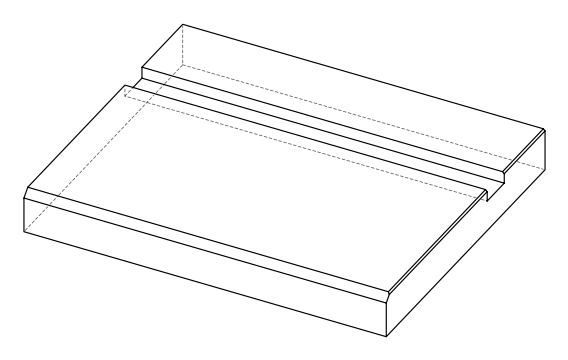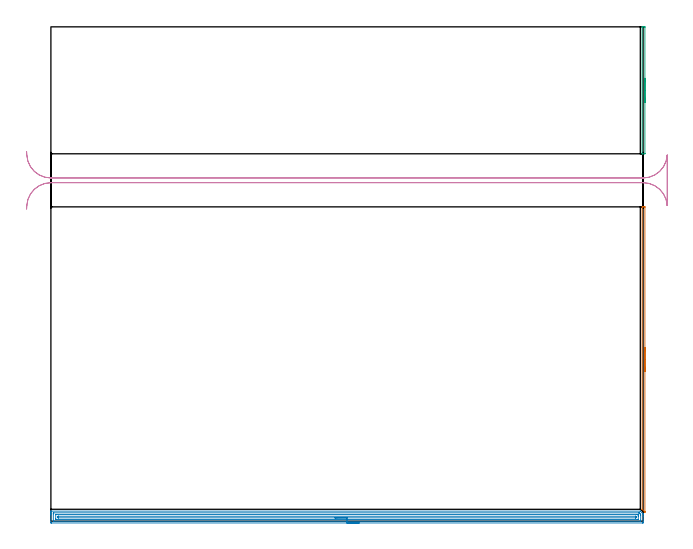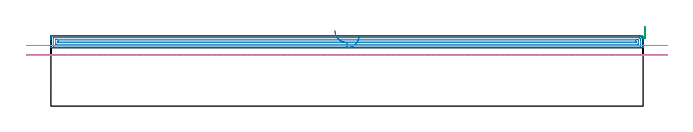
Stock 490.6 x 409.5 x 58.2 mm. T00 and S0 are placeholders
(PLAN: 4 operations, 1 tool changes, 23.7 min)
(1 AREA_MILL | FG_CHAMFER_SURFACE | UGT0205_001 | 2.17 min | 680 mm3)
(2 AREA_MILL_1 | FG_CHAMFER_SURFACE_1 | UGT0205_001 | 15.9 min | 23545 mm3)
(3 AREA_MILL_2 | FG_CHAMFER_SURFACE_2 | UGT0205_001 | 0.99 min | 287 mm3)
(4 MILL_RECTANGULAR_SLOT | SLOT_RECTANGULAR | UGT0201_019 | Follow Part, ap 10, ae 75% | 4.63 min | 340327 mm3)
(TOOL UGT0205_001 | Chamfer Mill 20 x 3 x 45 deg. | D20 FL50 Z2)
(TOOL UGT0201_019 | End mill 40 mm | D40 FL63 Z6)
(OP 1 AREA_MILL)
G17 G21 G94 G90
T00 M6
G54
G17 G0 G90 X492.1 Y143.95 S1061 M3
G43 Z68.2 H0
Z65.9
G94 G1 Y143.912 Z65.028 F250.
Y143.798 Z64.163
Y143.609 Z63.312
Y143.347 Z62.48
Y143.013 Z61.674
Y142.61 Z60.9
Y142.142 Z60.164
Y141.61 Z59.472
Y141.021 Z58.829
Y140.378 Z58.24
Y139.686 Z57.708
Y138.95 Z57.24
Y138.176 Z56.837
Y137.37 Z56.503
Y136.538 Z56.241
Y135.686 Z56.052
Y134.822 Z55.938
Y133.95 Z55.9
X492.099 Y7.66 Z55.899
X492.098 Y7.588 Z55.898
X492.096 Y7.531 Z55.896
X492.093 Y7.52 Z55.898
X492.091 Y7.516 Z55.899
X492.059 Y7.537 Z55.932
X491.979 Y7.619 Z56.017
X491.938 Y7.66 Z56.058
X489.956 Y9.644 Z58.044
X489.833 Y9.769 Z58.163
X489.804 Y9.805 Z58.19
X489.8 Y9.891 Z58.2
Y260.24
X489.803 Y260.39 Z58.188
X489.899 Y260.397 Z58.093
X490.001 Y260.4 Z57.998
X490.327 Z57.672
X490.95 Z57.044
X492.091 Y260.396 Z55.905
X492.093 Y260.381 Z55.904
X492.099 Y260.24 Z55.901
X492.1 Y260.096 Z55.9
Y133.95
Y133.078 Z55.938
Y132.214 Z56.052
Y131.362 Z56.241
Y130.53 Z56.503
Y129.724 Z56.837
Y128.95 Z57.24
Y128.214 Z57.708
Y127.522 Z58.24
Y126.879 Z58.829
Y126.29 Z59.472
Y125.758 Z60.164
Y125.29 Z60.9
Y124.887 Z61.674
Y124.553 Z62.48
Y124.291 Z63.312
Y124.102 Z64.163
Y123.988 Z65.028
Y123.95 Z65.9
G0 Z68.2
M5
M2
(OP 2 AREA_MILL_1)
G17 G21 G94 G90
T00 M6
G54
G17 G0 G90 X255.3 Y-1.5 S1061 M3
G43 Z68.2 H0
Z58.4
G94 G1 X255.262 Z57.528 F250.
X255.148 Z56.663
X254.959 Z55.812
X254.697 Z54.98
X254.363 Z54.174
X253.96 Z53.4
X253.492 Z52.664
X252.96 Z51.972
X252.371 Z51.329
X251.728 Z50.74
X251.036 Z50.208
X250.3 Z49.74
X249.526 Z49.337
X248.72 Z49.003
X247.888 Z48.741
X247.036 Z48.552
X246.172 Z48.438
X245.3 Z48.4
X0.613
X0.203 Y-1.496 Z48.402
X0.01 Y-1.492 Z48.406
X0. Y-1.295 Z48.602
Y5.167 Z55.061
Y5.721 Z55.618
Y6.051 Z55.947
Y6.604 Z56.501
Y6.934 Z56.829
Y7.94 Z57.84
X0.007 Y8.286 Z58.177
X0.009 Y8.297 Z58.188
X0.167 Y8.3 Z58.2
X488.201
X488.295 Y8.295 Z58.19
X488.322 Y8.278 Z58.177
X490.433 Y6.167 Z56.065
X490.546 Y6.051 Z55.949
X490.59 Y6.004 Z55.902
X490.6 Y5.391 Z55.29
Y3.954 Z53.85
Y1.026 Z50.922
Y-0.741 Z49.155
X490.597 Y-1.018 Z48.879
X490.591 Y-1.492 Z48.406
X490.468 Y-1.495 Z48.403
X489.987 Y-1.5 Z48.4
X245.3
Y-0.086 Z49.814
X2.349 Y-0.085 Z49.815
X2.012 Y-0.079 Z49.821
X2.007 Y0.029 Z49.929
X2.001 Y0.259 Z50.159
X2. Y6.051 Z55.951
X2.001 Y6.445 Z56.345
X2.01 Y6.841 Z56.741
X2.013 Y6.88 Z56.78
X2.031 Y6.882 Z56.782
X2.083 Y6.884 Z56.784
X2.188 Y6.885 Z56.785
X2.399 Y6.886 Z56.786
X486.886 Y6.885 Z56.785
X487.097 Y6.884 Z56.784
X487.202 Y6.881 Z56.781
X487.25 Y6.879 Z56.779
X487.308 Y6.833 Z56.733
X488.099 Y6.051 Z55.951
X488.201 Y5.949 Z55.849
X488.584 Y5.554 Z55.454
X488.593 Y5.167 Z55.067
X488.599 Y4.773 Z54.673
X488.6 Y0.749 Z50.649
X488.599 Y0.355 Z50.255
X488.59 Y-0.041 Z49.859
X488.587 Y-0.08 Z49.82
X488.569 Y-0.082 Z49.818
X488.517 Y-0.084 Z49.816
X488.412 Y-0.086 Z49.815
X488.201 Z49.814
X245.3
Y1.328 Z51.228
X4.492 Y1.329 Z51.229
X4.185 Y1.33 Z51.23
X4.083 Y1.332 Z51.232
X4.011 Y1.335 Z51.235
X4.007 Y1.449 Z51.349
X4.002 Y1.633 Z51.533
X4. Y1.816 Z51.716
X4.001 Y5.349 Z55.249
X4.005 Y5.412 Z55.312
X4.01 Y5.456 Z55.356
X4.034 Y5.464 Z55.364
X4.185 Y5.466 Z55.366
X4.772 Y5.471 Z55.371
X485.522
X486.109 Y5.469 Z55.369
X486.183 Y5.467 Z55.367
X486.217 Y5.465 Z55.365
X486.285 Y5.404 Z55.304
X486.415 Y5.282 Z55.182
X486.522 Y5.167 Z55.067
X486.59 Y5.074 Z54.974
X486.596 Y4.988 Z54.888
X486.599 Y4.284 Z54.184
X486.6 Y4.1 Z54.
X486.599 Y1.451 Z51.351
X486.595 Y1.388 Z51.288
X486.59 Y1.344 Z51.244
X486.566 Y1.335 Z51.235
X486.415 Y1.333 Z51.233
X485.828 Y1.329 Z51.229
X245.3 Y1.328 Z51.228
Y2.743 Z52.643
X6.116
X6.065 Y2.744 Z52.644
X6.029 Y2.747 Z52.647
X6.013 Y2.749 Z52.649
X6.01 Y2.765 Z52.665
X6.005 Y2.966 Z52.866
X6. Y3.372 Z53.272
Y3.4 Z53.3
X6.003 Y3.828 Z53.728
X6.007 Y4.041 Z53.941
X6.01 Y4.049 Z53.949
X6.016 Y4.052 Z53.952
X6.047 Y4.055 Z53.955
X6.105 Y4.057 Z53.957
X6.2
X484.484
X484.535 Y4.056 Z53.956
X484.571 Y4.053 Z53.953
X484.587 Y4.051 Z53.951
X484.59 Y4.035 Z53.935
X484.595 Y3.834 Z53.734
X484.6 Y3.428 Z53.328
Y3.4 Z53.3
X484.598 Y2.972 Z52.872
X484.593 Y2.759 Z52.659
X484.59 Y2.751 Z52.651
X484.584 Y2.748 Z52.648
X484.553 Y2.745 Z52.645
X484.495 Y2.743 Z52.643
X484.4
X245.3
X244.428 Z52.681
X243.564 Z52.795
X242.712 Z52.983
X241.88 Z53.246
X241.074 Z53.58
X240.3 Z53.982
X239.564 Z54.451
X238.872 Z54.982
X238.229 Z55.572
X237.64 Z56.215
X237.108 Z56.907
X236.64 Z57.643
X236.237 Z58.416
X235.903 Z59.222
X235.641 Z60.054
X235.452 Z60.906
X235.338 Z61.771
X235.3 Z62.643
G0 Z68.2
M5
M2
(OP 3 AREA_MILL_2)
G17 G21 G94 G90
T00 M6
G54
G17 G0 G90 X492.1 Y366.9 S1061 M3
G43 Z68.2 H0
Z65.9
G94 G1 Y366.862 Z65.028 F250.
Y366.748 Z64.163
Y366.559 Z63.312
Y366.297 Z62.48
Y365.963 Z61.674
Y365.56 Z60.9
Y365.092 Z60.164
Y364.56 Z59.472
Y363.971 Z58.829
Y363.328 Z58.24
Y362.636 Z57.708
Y361.9 Z57.24
Y361.126 Z56.837
Y360.32 Z56.503
Y359.488 Z56.241
Y358.637 Z56.052
Y357.772 Z55.938
Y356.9 Z55.9
Y304.72
X492.096 Y304.419 Z55.904
X492.091 Y304.303 Z55.905
X492.052 Y304.3 Z55.945
X489.951 Z58.048
X489.893 Y304.301 Z58.101
X489.874 Z58.118
X489.803 Y304.31 Z58.189
X489.8 Y304.419 Z58.2
Y409.381
X489.803 Y409.49 Z58.189
X489.874 Y409.497 Z58.119
X489.951 Y409.5 Z58.048
X490.547 Z57.452
X491.353 Z56.646
X491.819 Z56.177
X492.052 Z55.945
X492.091 Y409.497 Z55.906
X492.097 Y409.381 Z55.903
X492.1 Y409.237 Z55.9
Y356.9
Y356.028 Z55.938
Y355.164 Z56.052
Y354.312 Z56.241
Y353.48 Z56.503
Y352.674 Z56.837
Y351.9 Z57.24
Y351.164 Z57.708
Y350.472 Z58.24
Y349.829 Z58.829
Y349.24 Z59.472
Y348.709 Z60.164
Y348.24 Z60.9
Y347.837 Z61.674
Y347.503 Z62.48
Y347.241 Z63.312
Y347.052 Z64.163
Y346.938 Z65.028
Y346.9 Z65.9
G0 Z68.2
M5
M2
(OP 4 MILL_RECTANGULAR_SLOT)
G17 G21 G94 G90
T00 M6
G54
G17 G0 G90 X-20.134 Y258.5 S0 M3
G43 Z68.2 H0
Z50.3
G94 G1 X-19.97 Y261.495 F250.
G2 X0. Y280.4 R20. F500.
G1 X490.6
G2 X510.57 Y261.495 R20.
G1 X510.6
Y303.205
X510.57
G2 X490.6 Y284.3 R20.
G1 X0.
G2 X-19.97 Y303.205 R20.
G1 X-20.134 Y306.2 F250.
G0 Y258.5 Z42.4
G1 X-19.97 Y261.495
G2 X0. Y280.4 R20. F500.
G1 X490.6
G2 X510.57 Y261.495 R20.
G1 X510.6
Y303.205
X510.57
G2 X490.6 Y284.3 R20.
G1 X0.
G2 X-19.97 Y303.205 R20.
G1 X-20.134 Y306.2 F250.
G0 Z68.2
M5
M2
